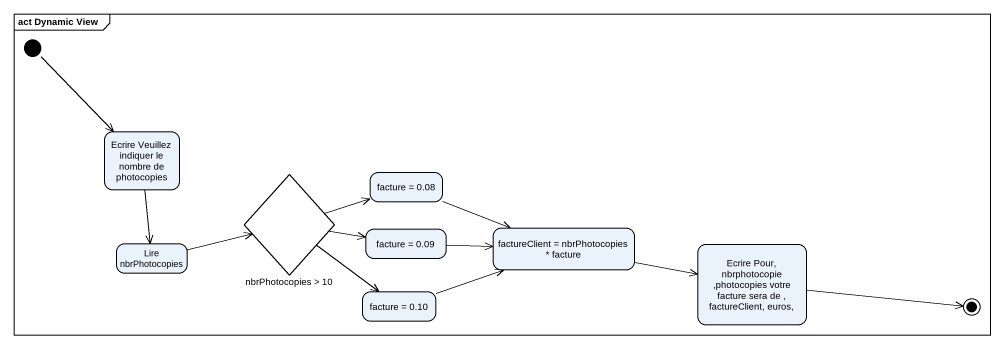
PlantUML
@startuml
mainframe act Dynamic View
hide empty description
state "Ecrire Veuillez indiquer le nombre de photocopies" as Ecrire_Veuillez_indiquer_le
state "nbrPhotocopies > 10" as nbrPhotocopies_10 <<choice>>
state "facture = 0.08" as facture_0_08
state "facture = 0.09" as facture_0_09
state "factureClient = nbrPhotocopies * facture" as factureClient
state "Lire nbrPhotocopies" as Lire_nbrPhotocopies
state "Ecrire Pour, nbrphotocopie ,photocopies votre facture sera de , factureClient, euros," as Ecrire_Pour_nbrphotocopie
state "facture = 0.10" as facture_0_10
[*] --> Ecrire_Veuillez_indiquer_le
Ecrire_Veuillez_indiquer_le --> Lire_nbrPhotocopies
nbrPhotocopies_10 -right-> facture_0_08
nbrPhotocopies_10 -right-> facture_0_09
nbrPhotocopies_10 --> facture_0_10
facture_0_08 -right-> factureClient
facture_0_09 -right-> factureClient
factureClient -right-> Ecrire_Pour_nbrphotocopie
Lire_nbrPhotocopies -right-> nbrPhotocopies_10
facture_0_10 -right-> factureClient
Ecrire_Pour_nbrphotocopie -right-> [*]
@enduml
